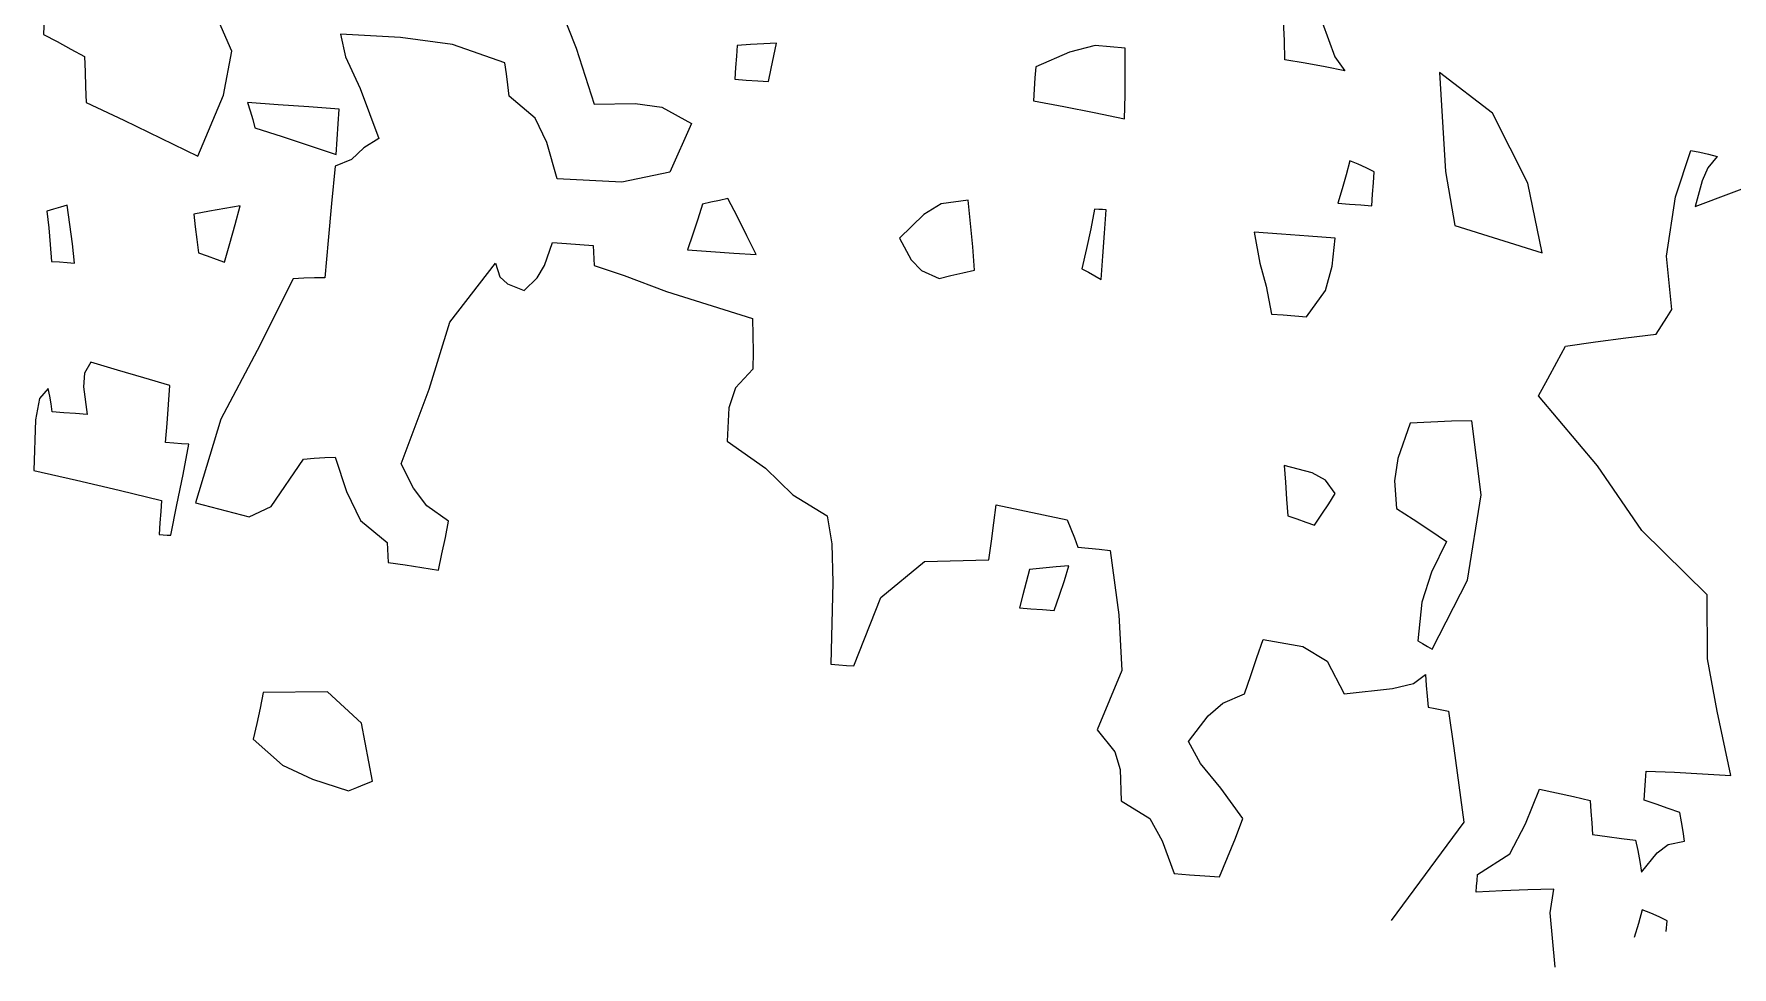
# Model space of a CAD drawing. Header units: millimetres. Extents: x 19901 to 59163, y 13732 to 30178.
# Drawn here: x 29464.7 to 29653.7, y 19475.3 to 19579.1 of the extents above; entities that cross this region are included whole.
import ezdxf

# ---------------------------------------------------------------- set-up
doc = ezdxf.new("R2010")
doc.units = ezdxf.units.MM
doc.layers.add('Verde', color=86, linetype='Continuous', lineweight=5)

msp = doc.modelspace()

# ---------------------------------------------------------------- linework, layer by layer
at = {"layer": 'Verde', "linetype": 'Continuous'}
for p, q in [((29486.71, 19577.2), (29484.35, 19582.63)), ((29465.85, 19581.81), (29465.77, 19579.06)), ((29523.18, 19582.21), (29525.04, 19577.56)), ((29603.88, 19578.39), (29603.78, 19580.5)), ((29608.09, 19580.43), (29609.49, 19576.58)), ((29465.77, 19579.06), (29467.29, 19578.28)), ((29505.5, 19578.73), (29498.82, 19579.09)), ((29498.82, 19579.09), (29499.38, 19576.6)), ((29511.27, 19577.96), (29505.5, 19578.73)), ((29467.29, 19578.28), (29468.8, 19577.45)), ((29468.8, 19577.45), (29470.32, 19576.61)), ((29470.32, 19576.61), (29470.38, 19574.93)), ((29485.8, 19572.31), (29486.71, 19577.2)), ((29517.1, 19575.93), (29511.27, 19577.96)), ((29525.04, 19577.56), (29527.04, 19571.33)), ((29542.88, 19576.64), (29542.79, 19575.38)), ((29542.97, 19577.86), (29542.88, 19576.64)), ((29544.45, 19577.94), (29542.97, 19577.86)), ((29545.92, 19578.02), (29544.45, 19577.94)), ((29547.34, 19578.11), (29545.92, 19578.02)), ((29546.76, 19575.27), (29547.05, 19576.71)), ((29547.05, 19576.71), (29547.34, 19578.11)), ((29579.96, 19577.1), (29576.21, 19575.48)), ((29582.81, 19577.86), (29579.96, 19577.1)), ((29586.17, 19577.54), (29582.81, 19577.86)), ((29586.17, 19574.94), (29586.17, 19577.54)), ((29603.94, 19576.26), (29603.88, 19578.39)), ((29470.38, 19574.93), (29470.44, 19573.24)), ((29499.38, 19576.6), (29501, 19573.06)), ((29517.29, 19574.71), (29517.1, 19575.93)), ((29542.79, 19575.38), (29542.7, 19574.09)), ((29546.47, 19573.82), (29546.76, 19575.27)), ((29576.21, 19575.48), (29576.12, 19574.25)), ((29586.14, 19572.33), (29586.17, 19574.94)), ((29606.2, 19575.89), (29603.94, 19576.26)), ((29608.42, 19575.47), (29606.2, 19575.89)), ((29610.61, 19575.04), (29608.42, 19575.47)), ((29609.49, 19576.58), (29610.61, 19575.04)), ((29621.15, 19574.84), (29621.82, 19563.81)), ((29627.04, 19570.33), (29621.15, 19574.84)), ((29470.44, 19573.24), (29470.5, 19571.5)), ((29501, 19573.06), (29503.07, 19567.5)), ((29517.45, 19573.47), (29517.29, 19574.71)), ((29517.57, 19572.19), (29517.45, 19573.47)), ((29542.7, 19574.09), (29543.98, 19574)), ((29543.98, 19574), (29545.25, 19573.91)), ((29545.25, 19573.91), (29546.47, 19573.82)), ((29576.03, 19572.99), (29575.94, 19571.7)), ((29576.12, 19574.25), (29576.03, 19572.99)), ((29470.5, 19571.5), (29474.69, 19569.53)), ((29482.94, 19565.52), (29485.8, 19572.31)), ((29488.46, 19571.51), (29488.76, 19570.56)), ((29491.87, 19571.26), (29488.46, 19571.51)), ((29495.27, 19571.02), (29491.87, 19571.26)), ((29498.68, 19570.77), (29495.27, 19571.02)), ((29520.5, 19569.74), (29517.57, 19572.19)), ((29527.04, 19571.33), (29531.61, 19571.38)), ((29531.61, 19571.38), (29534.58, 19570.99)), ((29534.58, 19570.99), (29537.9, 19569.16)), ((29575.94, 19571.7), (29579.32, 19571.06)), ((29579.32, 19571.06), (29582.69, 19570.38)), ((29586.07, 19569.68), (29586.14, 19572.33)), ((29474.69, 19569.53), (29478.82, 19567.55)), ((29488.76, 19570.56), (29489.04, 19569.62)), ((29489.04, 19569.62), (29489.27, 19568.67)), ((29498.44, 19567.43), (29498.56, 19569.11)), ((29498.56, 19569.11), (29498.68, 19570.77)), ((29521.78, 19567.06), (29520.5, 19569.74)), ((29537.9, 19569.16), (29535.47, 19563.76)), ((29582.69, 19570.38), (29586.07, 19569.68)), ((29630.99, 19562.54), (29627.04, 19570.33)), ((29478.82, 19567.55), (29482.94, 19565.52)), ((29489.27, 19568.67), (29492.32, 19567.71)), ((29492.32, 19567.71), (29495.33, 19566.73)), ((29498.32, 19565.71), (29498.44, 19567.43)), ((29503.07, 19567.5), (29501.41, 19566.44)), ((29495.33, 19566.73), (29498.32, 19565.71)), ((29501.41, 19566.44), (29500.05, 19565.16)), ((29522.93, 19563.02), (29521.78, 19567.06)), ((29647.43, 19561), (29649.12, 19566.16)), ((29649.12, 19566.16), (29650.12, 19565.97)), ((29650.12, 19565.97), (29651.1, 19565.74)), ((29652.04, 19565.49), (29651.01, 19564.24)), ((29651.1, 19565.74), (29652.04, 19565.49)), ((29498.22, 19564.42), (29497.83, 19560.28)), ((29500.05, 19565.16), (29498.22, 19564.42)), ((29535.47, 19563.76), (29530.12, 19562.64)), ((29610.77, 19563.46), (29610.31, 19561.89)), ((29611.18, 19565), (29610.77, 19563.46)), ((29612.08, 19564.63), (29611.18, 19565)), ((29612.98, 19564.22), (29612.08, 19564.63)), ((29613.87, 19563.79), (29612.98, 19564.22)), ((29613.79, 19562.57), (29613.87, 19563.79)), ((29621.82, 19563.81), (29622.87, 19557.8)), ((29651.01, 19564.24), (29650.38, 19562.8)), ((29530.12, 19562.64), (29522.93, 19563.02)), ((29610.31, 19561.89), (29609.83, 19560.29)), ((29613.7, 19561.3), (29613.79, 19562.57)), ((29632.57, 19554.77), (29630.99, 19562.54)), ((29649.6, 19559.93), (29657.7, 19562.98)), ((29650.38, 19562.8), (29649.6, 19559.93)), ((29466.87, 19559.64), (29466.12, 19559.42)), ((29467.63, 19559.86), (29466.87, 19559.64)), ((29468.39, 19560.09), (29467.63, 19559.86)), ((29468.69, 19557.93), (29468.39, 19560.09)), ((29485.94, 19559.72), (29484.23, 19559.41)), ((29487.63, 19560), (29485.94, 19559.72)), ((29487.09, 19557.91), (29487.63, 19560)), ((29497.83, 19560.28), (29497.44, 19556.15)), ((29539.11, 19560.19), (29538.59, 19558.53)), ((29540.05, 19560.4), (29539.11, 19560.19)), ((29540.99, 19560.61), (29540.05, 19560.4)), ((29541.93, 19560.82), (29540.99, 19560.61)), ((29542.99, 19558.77), (29541.93, 19560.82)), ((29565.69, 19560.24), (29563.75, 19559.05)), ((29568.67, 19560.65), (29565.69, 19560.24)), ((29568.94, 19558.04), (29568.67, 19560.65)), ((29582.76, 19559.64), (29582.32, 19557.45)), ((29583.21, 19559.61), (29582.76, 19559.64)), ((29583.65, 19559.58), (29583.21, 19559.61)), ((29609.83, 19560.29), (29611.11, 19560.2)), ((29611.11, 19560.2), (29612.38, 19560.1)), ((29612.38, 19560.1), (29613.6, 19560.02)), ((29613.6, 19560.02), (29613.7, 19561.3)), ((29646.43, 19554.4), (29647.43, 19561)), ((29466.12, 19559.42), (29466.33, 19557.55)), ((29468.98, 19555.79), (29468.69, 19557.93)), ((29484.23, 19559.41), (29482.48, 19559.07)), ((29482.48, 19559.07), (29482.65, 19557.67)), ((29486.5, 19555.82), (29487.09, 19557.91)), ((29538.59, 19558.53), (29538.03, 19556.84)), ((29544.04, 19556.68), (29542.99, 19558.77)), ((29563.75, 19559.05), (29561.05, 19556.39)), ((29569.19, 19555.43), (29568.94, 19558.04)), ((29584.04, 19559.55), (29583.65, 19559.58)), ((29583.86, 19556.97), (29584.04, 19559.55)), ((29622.87, 19557.8), (29632.57, 19554.77)), ((29466.33, 19557.55), (29466.49, 19555.69)), ((29482.65, 19557.67), (29482.83, 19556.24)), ((29482.83, 19556.24), (29483, 19554.78)), ((29485.89, 19553.74), (29486.5, 19555.82)), ((29497.44, 19556.15), (29497.06, 19552.01)), ((29521.52, 19553.38), (29522.42, 19555.93)), ((29522.42, 19555.93), (29523.96, 19555.81)), ((29523.96, 19555.81), (29525.45, 19555.71)), ((29538.03, 19556.84), (29537.45, 19555.12)), ((29545.09, 19554.57), (29544.04, 19556.68)), ((29561.05, 19556.39), (29562.35, 19553.98)), ((29582.32, 19557.45), (29581.86, 19555.24)), ((29583.67, 19554.39), (29583.86, 19556.97)), ((29600.53, 19557.07), (29601.16, 19553.63)), ((29603.56, 19556.85), (29600.53, 19557.07)), ((29606.58, 19556.63), (29603.56, 19556.85)), ((29609.55, 19556.42), (29606.58, 19556.63)), ((29609.19, 19553.28), (29609.55, 19556.42)), ((29466.49, 19555.69), (29466.64, 19553.82)), ((29469.22, 19553.64), (29468.98, 19555.79)), ((29483, 19554.78), (29483.99, 19554.43)), ((29483.99, 19554.43), (29484.96, 19554.08)), ((29484.96, 19554.08), (29485.89, 19553.74)), ((29525.45, 19555.71), (29526.93, 19555.6)), ((29526.93, 19555.6), (29526.97, 19554.86)), ((29526.97, 19554.86), (29527.01, 19554.11)), ((29527.01, 19554.11), (29527.05, 19553.37)), ((29537.45, 19555.12), (29540.02, 19554.94)), ((29540.02, 19554.94), (29542.58, 19554.75)), ((29542.58, 19554.75), (29545.09, 19554.57)), ((29562.35, 19553.98), (29563.49, 19552.82)), ((29569.4, 19552.83), (29569.19, 19555.43)), ((29581.86, 19555.24), (29581.35, 19552.99)), ((29583.49, 19551.81), (29583.67, 19554.39)), ((29647.02, 19548.45), (29646.43, 19554.4)), ((29466.64, 19553.82), (29467.54, 19553.76)), ((29467.54, 19553.76), (29468.39, 19553.7)), ((29468.39, 19553.7), (29469.22, 19553.64)), ((29510.97, 19547.05), (29516.05, 19553.61)), ((29516.05, 19553.61), (29516.56, 19552.11)), ((29516.56, 19552.11), (29517.4, 19551.33)), ((29520.7, 19552), (29521.52, 19553.38)), ((29527.05, 19553.37), (29530.39, 19552.24)), ((29530.39, 19552.24), (29535.11, 19550.47)), ((29563.49, 19552.82), (29565.45, 19551.91)), ((29565.45, 19551.91), (29566.77, 19552.25)), ((29566.77, 19552.25), (29568.08, 19552.55)), ((29568.08, 19552.55), (29569.4, 19552.83)), ((29581.35, 19552.99), (29582.07, 19552.63)), ((29582.07, 19552.63), (29582.78, 19552.23)), ((29582.78, 19552.23), (29583.49, 19551.81)), ((29601.16, 19553.63), (29601.87, 19551.08)), ((29608.46, 19550.57), (29609.19, 19553.28)), ((29493.53, 19551.89), (29489.55, 19543.9)), ((29494.73, 19551.96), (29493.53, 19551.89)), ((29495.92, 19552), (29494.73, 19551.96)), ((29497.06, 19552.01), (29495.92, 19552)), ((29517.4, 19551.33), (29519.26, 19550.6)), ((29519.26, 19550.6), (29520.7, 19552)), ((29535.11, 19550.47), (29544.67, 19547.48)), ((29601.87, 19551.08), (29602.46, 19547.95)), ((29606.33, 19547.67), (29608.46, 19550.57)), ((29646.46, 19547.56), (29647.02, 19548.45)), ((29508.67, 19539.62), (29510.97, 19547.05)), ((29544.67, 19547.48), (29544.72, 19545.62)), ((29602.46, 19547.95), (29603.75, 19547.86)), ((29603.75, 19547.86), (29605.04, 19547.77)), ((29605.04, 19547.77), (29606.33, 19547.67)), ((29645.25, 19545.71), (29645.87, 19546.66)), ((29645.87, 19546.66), (29646.46, 19547.56)), ((29544.72, 19545.62), (29544.75, 19543.74)), ((29635.16, 19544.4), (29638.52, 19544.87)), ((29638.52, 19544.87), (29641.89, 19545.3)), ((29641.89, 19545.3), (29645.25, 19545.71)), ((29471.02, 19542.59), (29470.31, 19541.37)), ((29473.98, 19541.73), (29471.02, 19542.59)), ((29489.55, 19543.9), (29485.5, 19536.25)), ((29544.75, 19543.74), (29544.73, 19541.83)), ((29633.2, 19540.74), (29634.19, 19542.59)), ((29634.19, 19542.59), (29635.16, 19544.4)), ((29470.31, 19541.37), (29470.21, 19539.87)), ((29476.91, 19540.87), (29473.98, 19541.73)), ((29479.81, 19540.01), (29476.91, 19540.87)), ((29544.73, 19541.83), (29542.79, 19539.77)), ((29632.17, 19538.88), (29633.2, 19540.74)), ((29466.27, 19539.69), (29465.29, 19538.55)), ((29466.46, 19538.84), (29466.27, 19539.69)), ((29466.61, 19537.97), (29466.46, 19538.84)), ((29470.21, 19539.87), (29470.6, 19536.79)), ((29479.66, 19537.9), (29479.81, 19540.01)), ((29505.56, 19531.31), (29508.67, 19539.62)), ((29542.79, 19539.77), (29542.05, 19537.52)), ((29638.72, 19531.09), (29632.17, 19538.88)), ((29465.29, 19538.55), (29464.88, 19536.18)), ((29466.73, 19537.07), (29466.61, 19537.97)), ((29468.02, 19536.97), (29466.73, 19537.07)), ((29469.31, 19536.88), (29468.02, 19536.97)), ((29479.51, 19535.78), (29479.66, 19537.9)), ((29542.05, 19537.52), (29541.84, 19533.8)), ((29464.88, 19536.18), (29464.69, 19530.55)), ((29470.6, 19536.79), (29469.31, 19536.88)), ((29479.35, 19533.66), (29479.51, 19535.78)), ((29485.5, 19536.25), (29482.67, 19526.94)), ((29617.88, 19535.83), (29616.52, 19531.87)), ((29620.2, 19535.94), (29617.88, 19535.83)), ((29622.5, 19536.03), (29620.2, 19535.94)), ((29624.75, 19536.08), (29622.5, 19536.03)), ((29625.77, 19527.85), (29624.75, 19536.08)), ((29480.25, 19533.6), (29479.35, 19533.66)), ((29481.1, 19533.53), (29480.25, 19533.6)), ((29481.93, 19533.47), (29481.1, 19533.53)), ((29481.29, 19530.1), (29481.93, 19533.47)), ((29541.84, 19533.8), (29546.11, 19530.81)), ((29491.09, 19526.54), (29494.68, 19531.82)), ((29494.68, 19531.82), (29495.89, 19531.91)), ((29495.89, 19531.91), (29497.07, 19531.99)), ((29497.07, 19531.99), (29498.21, 19532.03)), ((29498.21, 19532.03), (29499.47, 19528.23)), ((29506.94, 19528.59), (29505.56, 19531.31)), ((29616.52, 19531.87), (29616.12, 19529.4)), ((29464.69, 19530.55), (29469.43, 19529.46)), ((29469.43, 19529.46), (29474.16, 19528.36)), ((29480.61, 19526.72), (29481.29, 19530.1)), ((29546.11, 19530.81), (29549.17, 19527.84)), ((29603.84, 19531.1), (29603.99, 19529.24)), ((29606.97, 19530.28), (29603.84, 19531.1)), ((29608.44, 19529.48), (29606.97, 19530.28)), ((29609.54, 19528.01), (29608.44, 19529.48)), ((29616.12, 19529.4), (29616.36, 19526.31)), ((29643.66, 19523.86), (29638.72, 19531.09)), ((29474.16, 19528.36), (29478.89, 19527.21)), ((29499.47, 19528.23), (29501.04, 19524.98)), ((29508.41, 19526.61), (29506.94, 19528.59)), ((29549.17, 19527.84), (29553, 19525.5)), ((29603.99, 19529.24), (29604.13, 19527.38)), ((29608.81, 19526.85), (29609.54, 19528.01)), ((29624.27, 19518.35), (29625.77, 19527.85)), ((29478.8, 19525.99), (29478.71, 19524.72)), ((29478.89, 19527.21), (29478.8, 19525.99)), ((29479.91, 19523.35), (29480.61, 19526.72)), ((29482.67, 19526.94), (29488.66, 19525.39)), ((29488.66, 19525.39), (29491.09, 19526.54)), ((29510.84, 19524.92), (29508.41, 19526.61)), ((29571.54, 19524.72), (29571.78, 19526.74)), ((29571.78, 19526.74), (29574.43, 19526.18)), ((29574.43, 19526.18), (29577.07, 19525.62)), ((29577.07, 19525.62), (29579.71, 19525.06)), ((29604.13, 19527.38), (29604.27, 19525.52)), ((29607.25, 19524.47), (29608.05, 19525.68)), ((29608.05, 19525.68), (29608.81, 19526.85)), ((29616.36, 19526.31), (29618.22, 19525.13)), ((29478.71, 19524.72), (29478.62, 19523.44)), ((29501.04, 19524.98), (29504.01, 19522.54)), ((29510.5, 19523.09), (29510.84, 19524.92)), ((29553, 19525.5), (29553.51, 19522.38)), ((29571.28, 19522.68), (29571.54, 19524.72)), ((29579.71, 19525.06), (29580.11, 19524.08)), ((29580.11, 19524.08), (29580.5, 19523.06)), ((29604.27, 19525.52), (29605.27, 19525.17)), ((29605.27, 19525.17), (29606.26, 19524.82)), ((29606.26, 19524.82), (29607.25, 19524.47)), ((29618.22, 19525.13), (29620.08, 19523.91)), ((29620.08, 19523.91), (29621.93, 19522.67)), ((29650.94, 19516.7), (29643.66, 19523.86)), ((29478.62, 19523.44), (29479.08, 19523.41)), ((29479.08, 19523.41), (29479.51, 19523.37)), ((29479.51, 19523.37), (29479.91, 19523.35)), ((29504.01, 19522.54), (29504.05, 19521.8)), ((29504.05, 19521.8), (29504.09, 19521.05)), ((29510.11, 19521.27), (29510.5, 19523.09)), ((29553.51, 19522.38), (29553.61, 19518.1)), ((29570.97, 19520.6), (29571.28, 19522.68)), ((29580.5, 19523.06), (29580.88, 19522.01)), ((29580.88, 19522.01), (29582.08, 19521.92)), ((29582.08, 19521.92), (29583.28, 19521.81)), ((29583.28, 19521.81), (29584.47, 19521.66)), ((29621.93, 19522.67), (29620.24, 19519.25)), ((29504.09, 19521.05), (29504.13, 19520.31)), ((29504.13, 19520.31), (29506.02, 19520.05)), ((29506.02, 19520.05), (29507.88, 19519.76)), ((29509.71, 19519.45), (29510.11, 19521.27)), ((29558.97, 19516.43), (29563.81, 19520.43)), ((29563.81, 19520.43), (29570.97, 19520.6)), ((29579.9, 19519.95), (29578.48, 19519.84)), ((29579.39, 19518.32), (29579.9, 19519.95)), ((29584.47, 19521.66), (29585.45, 19514.49)), ((29507.88, 19519.76), (29509.71, 19519.45)), ((29553.61, 19518.1), (29553.38, 19509)), ((29575.14, 19518.14), (29574.76, 19516.71)), ((29575.52, 19519.53), (29575.14, 19518.14)), ((29577.01, 19519.7), (29575.52, 19519.53)), ((29578.48, 19519.84), (29577.01, 19519.7)), ((29578.83, 19516.67), (29579.39, 19518.32)), ((29620.24, 19519.25), (29619.19, 19515.92)), ((29620.33, 19510.66), (29624.27, 19518.35)), ((29555.96, 19508.81), (29558.97, 19516.43)), ((29574.76, 19516.71), (29574.38, 19515.26)), ((29578.25, 19514.98), (29578.83, 19516.67)), ((29650.99, 19509.58), (29650.94, 19516.7)), ((29574.38, 19515.26), (29575.67, 19515.17)), ((29575.67, 19515.17), (29576.96, 19515.08)), ((29576.96, 19515.08), (29578.25, 19514.98)), ((29585.45, 19514.49), (29585.77, 19508.28)), ((29619.19, 19515.92), (29618.73, 19511.61)), ((29600.83, 19509.75), (29601.53, 19511.74)), ((29601.53, 19511.74), (29605.95, 19510.97)), ((29605.95, 19510.97), (29608.65, 19509.33)), ((29618.73, 19511.61), (29619.26, 19511.3)), ((29619.26, 19511.3), (29619.8, 19510.98)), ((29619.8, 19510.98), (29620.33, 19510.66)), ((29553.38, 19509), (29554.28, 19508.93)), ((29554.28, 19508.93), (29555.13, 19508.87)), ((29555.13, 19508.87), (29555.96, 19508.81)), ((29600.13, 19507.74), (29600.83, 19509.75)), ((29608.65, 19509.33), (29610.53, 19505.72)), ((29652.04, 19503.77), (29650.99, 19509.58)), ((29585.77, 19508.28), (29583.03, 19501.68)), ((29599.43, 19505.69), (29600.13, 19507.74)), ((29615.9, 19506.3), (29618.25, 19506.85)), ((29618.25, 19506.85), (29619.57, 19507.85)), ((29619.57, 19507.85), (29619.67, 19506.64)), ((29490.22, 19505.85), (29489.88, 19504.12)), ((29497.35, 19505.91), (29490.22, 19505.85)), ((29501.15, 19502.43), (29497.35, 19505.91)), ((29597.02, 19504.68), (29599.43, 19505.69)), ((29610.53, 19505.72), (29615.9, 19506.3)), ((29619.67, 19506.64), (29619.77, 19505.43)), ((29619.77, 19505.43), (29619.87, 19504.22)), ((29489.88, 19504.12), (29489.51, 19502.39)), ((29593.21, 19500.39), (29595.38, 19503.27)), ((29595.38, 19503.27), (29597.02, 19504.68)), ((29619.87, 19504.22), (29620.66, 19504.07)), ((29620.66, 19504.07), (29621.42, 19503.92)), ((29621.42, 19503.92), (29622.15, 19503.78)), ((29622.15, 19503.78), (29622.75, 19499.66)), ((29653.57, 19496.61), (29652.04, 19503.77)), ((29489.51, 19502.39), (29489.11, 19500.66)), ((29502.38, 19496), (29501.15, 19502.43)), ((29583.03, 19501.68), (29584.99, 19499.24)), ((29489.11, 19500.66), (29492.37, 19497.75)), ((29584.99, 19499.24), (29585.61, 19497.29)), ((29594.56, 19497.94), (29593.21, 19500.39)), ((29622.75, 19499.66), (29623.31, 19495.55)), ((29492.37, 19497.75), (29495.71, 19496.19)), ((29585.61, 19497.29), (29585.71, 19493.81)), ((29596.81, 19495.21), (29594.56, 19497.94)), ((29495.71, 19496.19), (29499.71, 19494.9)), ((29500.63, 19495.29), (29501.52, 19495.66)), ((29501.52, 19495.66), (29502.38, 19496)), ((29623.31, 19495.55), (29623.85, 19491.44)), ((29644.01, 19494.98), (29644.09, 19496.06)), ((29644.09, 19496.06), (29644.16, 19497.1)), ((29644.16, 19497.1), (29647.3, 19496.97)), ((29647.3, 19496.97), (29650.43, 19496.81)), ((29650.43, 19496.81), (29653.57, 19496.61)), ((29499.71, 19494.9), (29500.63, 19495.29)), ((29585.71, 19493.81), (29588.89, 19491.83)), ((29599.26, 19491.82), (29596.81, 19495.21)), ((29630.73, 19491.23), (29632.26, 19495.09)), ((29632.26, 19495.09), (29634.17, 19494.67)), ((29634.17, 19494.67), (29636.06, 19494.26)), ((29636.06, 19494.26), (29637.91, 19493.85)), ((29637.91, 19493.85), (29638.01, 19492.61)), ((29643.93, 19493.88), (29644.01, 19494.98)), ((29645.28, 19493.41), (29643.93, 19493.88)), ((29588.89, 19491.83), (29590.27, 19489.33)), ((29598.43, 19489.65), (29599.26, 19491.82)), ((29638.01, 19492.61), (29638.1, 19491.33)), ((29646.61, 19492.95), (29645.28, 19493.41)), ((29647.9, 19492.48), (29646.61, 19492.95)), ((29648.1, 19491.45), (29647.9, 19492.48)), ((29623.85, 19491.44), (29615.76, 19480.47)), ((29628.96, 19487.88), (29630.73, 19491.23)), ((29638.1, 19491.33), (29638.19, 19490.04)), ((29638.19, 19490.04), (29639.82, 19489.83)), ((29639.82, 19489.83), (29641.4, 19489.62)), ((29648.28, 19490.39), (29648.1, 19491.45)), ((29648.41, 19489.3), (29648.28, 19490.39)), ((29590.27, 19489.33), (29591.6, 19485.7)), ((29597.56, 19487.49), (29598.43, 19489.65)), ((29625.38, 19485.59), (29628.96, 19487.88)), ((29641.4, 19489.62), (29642.96, 19489.42)), ((29642.96, 19489.42), (29643.22, 19488.26)), ((29643.22, 19488.26), (29643.44, 19487.06)), ((29643.63, 19485.85), (29645.37, 19488.02)), ((29645.37, 19488.02), (29646.61, 19488.92)), ((29646.61, 19488.92), (29648.41, 19489.3)), ((29596.67, 19485.34), (29597.56, 19487.49)), ((29643.44, 19487.06), (29643.63, 19485.85)), ((29591.6, 19485.7), (29593.32, 19485.58)), ((29593.32, 19485.58), (29595.01, 19485.46)), ((29595.01, 19485.46), (29596.67, 19485.34)), ((29625.24, 19483.65), (29625.28, 19484.3)), ((29625.28, 19484.3), (29625.33, 19484.94)), ((29625.33, 19484.94), (29625.38, 19485.59)), ((29628.12, 19483.79), (29625.24, 19483.65)), ((29630.99, 19483.89), (29628.12, 19483.79)), ((29633.87, 19483.96), (29630.99, 19483.89)), ((29633.45, 19481.34), (29633.87, 19483.96)), ((29634.03, 19475.3), (29633.45, 19481.34)), ((29643.7, 19481.68), (29643.28, 19480.13)), ((29644.66, 19481.31), (29643.7, 19481.68)), ((29645.58, 19480.89), (29644.66, 19481.31)), ((29646.48, 19480.46), (29645.58, 19480.89)), ((29646.39, 19479.24), (29646.48, 19480.46)), ((29643.28, 19480.13), (29642.83, 19478.57))]:
    msp.add_line(p, q, dxfattribs=at)

doc.saveas('drawing.dxf')
